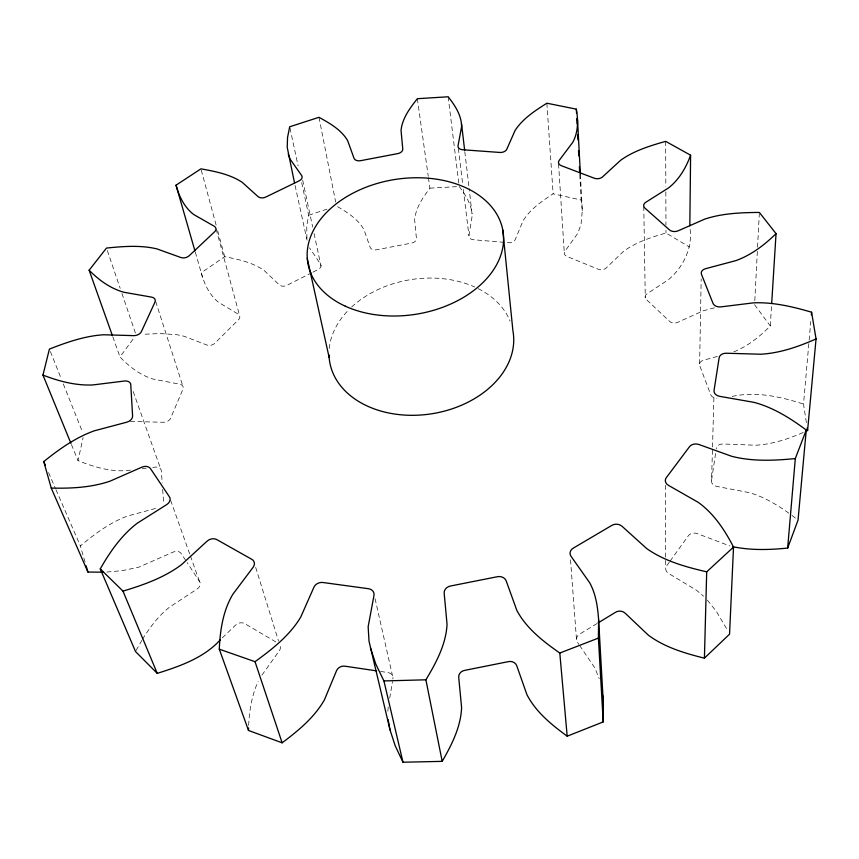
<?xml version="1.0" encoding="UTF-8"?>
<svg xmlns="http://www.w3.org/2000/svg" width="859" height="859" viewBox="0 0 859 859"><rect width="100%" height="100%" fill="white"/><g stroke="black" fill="none" stroke-linecap="round" stroke-linejoin="round"><path stroke-width="0.64" stroke-dasharray="4.29 3.22" d="M714.463 307.78L702.952 310.904L677.708 322.372A6.174 4.445 -0.2 0 1 669.172 320.987L646.698 299.823A6.077 4.338 -1.1 0 1 647.128 293.703L668.721 279.508C683.614 266.773 693.202 246.963 689.809 227.109M580.405 174.517L582.305 210.605L580.995 224.725L577.742 233.337L564.964 251.236A5.863 4.091 -4 0 0 567.509 256.658L597.853 269.06A5.927 4.166 -2.9 0 0 606.164 268.019L623.28 251.558C635.81 242.152 651.101 237.331 665.972 233.004L689.594 247.081M699.623 363.765L701.169 278.96M788.852 513.188C776.708 504.523 763.587 496.674 749.123 492.604L716.814 486.43A6.775 5.283 3.8 0 1 711.585 480.031L713.979 395.194M248.67 725.404C249.368 710.404 251.859 695.221 258.14 681.477M754.793 300.693L757.498 248.552M757.563 247.209L759.302 213.784M733.811 351.868C747.781 346.209 759.828 336.631 770.276 325.926L771.618 304.526M806.376 422.585L803.519 404.095L809.017 341.506M809.135 340.175L810.778 321.534M711.585 480.031L715.901 451.426M388.193 706.978L387.645 714.237M389.707 698.099L392.52 681.595M504.147 242.345L473.932 239.779A5.734 3.951 -7 0 1 468.939 235.677L472.214 215.555L469.164 188.658M130.428 470.131C112.529 472.74 94.501 467.167 78.029 460.649L83.108 437.542M301.702 182.72L308.671 215.244L306.749 225.831L306.964 239.64M136.119 650.413L141.799 640.438M142.465 639.343C149.853 627.414 158.453 615.882 169.556 607.13L197.141 589.006A6.84 5.379 -22.1 0 0 199.277 581.081L187.198 562.666M261.963 675.088L279.25 650.854A7.055 5.82 -21 0 0 279.712 644.862M669.333 562.173L666.981 565.415A7.012 5.734 3.4 0 0 668.624 573.447L696.574 590.305L703.575 596.21M670.106 561.088L688.07 536.166A6.936 5.573 3.8 0 1 697.229 533.6L729.871 545.97M130.396 421.458L163.414 422.263A6.238 4.531 -18.6 0 0 170.801 417.753L182.742 389.685A6.142 4.402 -17.7 0 0 179.724 384.177L153.45 379.163C140.382 375.319 129.237 366.675 119.97 356.936L134.552 337.115M428.426 177.652L429.908 188.175C422.918 197.495 415.67 207.857 414.65 219.807L416.432 238.523A5.702 3.919 -8.9 0 1 411.139 243.161L377.026 249.701A5.712 3.93 -10 0 1 370.186 247.392L363.905 229.525C357.827 218.809 346.811 212.033 336.438 206.01M222.341 637.85L235.613 625.084A6.99 5.669 -21.8 0 1 245.244 623.935L277.36 642.822M85.052 562.108L80.392 545.948C94.619 533.965 109.941 522.53 127.551 516.044L156.864 508.088M311.849 272.722L287.314 285.102A5.798 4.016 -13 0 1 279.368 284.909L264.121 270.456C252.546 262.371 238.297 259.343 224.682 256.669L201.242 272.808C204.27 283.878 209.403 295.131 218.637 302.368L238.168 314.147A5.906 4.134 -14.9 0 1 238.115 320.106L215.169 342.902A5.981 4.22 -15.9 0 1 206.976 345.05L183.966 336.223L176.75 334.688L159.838 333.55L142.938 334.312M582.305 210.605L581.135 200.007L553.121 193.801C541.911 201.178 530.218 209.145 523.056 220.795L515.239 239.597A5.766 3.984 -5.9 0 1 508.088 242.689L505.457 242.463M596.984 623.57L580.029 633.888A7.151 6.088 -0.8 0 0 577.42 642.21L578.88 644.357M313.009 272.131L317.68 269.769A5.755 3.973 -11.9 0 0 320.568 264.153L309.476 247.8M803.186 432.507C788.025 439.024 771.973 444.447 755.362 445.22L723.085 443.985A6.679 5.111 3.4 0 0 716.288 448.827M308.671 215.244L327.601 208.952M717.319 356.464L703.628 360.179A6.367 4.682 1.5 0 0 699.956 366.181L710.479 394.141A6.475 4.832 2.2 0 0 716.932 398.211M732.201 396.418C756.167 391.124 780.681 396.729 803.519 404.095M142.24 468.692L146.18 468.209M152.73 467.414L155.361 467.092A6.432 4.778 -20.2 0 1 161.363 471.258L162.201 482.962M106.827 572.051L122.375 570.634L138.643 567.23L173.078 552.122A6.743 5.218 -21.9 0 1 181.507 554.001L186.489 561.582M429.908 188.175L456.548 186.65M380.537 671.459L387.012 672.414A7.162 6.142 -15.7 0 1 392.95 679.05M791.966 515.411L797.023 519.373M707.354 600.108L716.288 611.275L727.852 630.796M459.211 186.5C465.342 194.499 470.872 203.594 472.117 213.784M754.578 304.709L770.276 325.926M579.61 645.442L594.933 668.034L599.228 678.685M48.544 472.568L55.438 488.47M55.975 489.694L80.392 545.948M71.426 444.522L78.029 460.649M50.402 351.589L61.322 378.969M63.308 383.952L82.679 432.485M133.188 391.532L160.644 468.896M112.819 336.825L119.97 356.936M170.64 500.378L189.946 554.646M190.397 555.913L200.276 583.68M107.343 250.581L120.206 288.388M121.924 293.434L135.658 333.764M155.694 301.509L183.235 387.312M255.692 567.434L278.531 641.061M195.315 252.192L202.531 277.253M201.264 170.136L216.296 225.67M217.692 230.835L224.682 256.669M216.167 229.256L239.65 315.844M375.061 598.691L392.542 675.893M295.088 185.48L307.028 240.155M302.669 180.111L312.676 227.044M314.072 233.562L321.03 266.15M289.988 128.066L298.073 165.798M318.979 117.318L335.676 202.101M417.345 98.71L428.244 176.331M448.151 96.777L458.878 183.858M458.362 148.403L462.69 184.105M463.334 189.399L468.939 235.677M464.805 151.635L469.014 187.337M570.526 559.843L576.464 639.171M162.662 489.458L163.5 501.162A6.55 4.929 -20.9 0 1 163.135 503.825M546.872 103.209L553.121 193.801M558.543 163.897L564.331 253.33M579.793 174.624L581.135 200.007M643.778 206.482L645.27 297.848M665.371 485.314L665.714 568.175M665.671 141.348L665.822 186.51M665.843 191.825L665.95 225.037M665.961 230.341L665.972 233.004M329.222 348.529A92.922 67.893 -9.1 0 1 348.829 309.723M351.632 307.017A92.922 67.893 -9.1 0 1 474.694 286.992M478.216 288.667A92.922 67.893 -9.1 0 1 510.074 321.116"/><path stroke-width="1.29" d="M689.831 225.777L690.604 155.211L665.671 141.348C650.048 145.794 633.985 150.69 620.627 160.279L602.546 176.911A6.26 4.166 -3.5 0 1 593.773 178.028L561.797 165.873A6.185 4.091 -4.4 0 1 559.134 160.472L572.663 142.454C578.332 132.436 578.279 120.206 576.335 109.157L546.872 103.209C535.146 110.639 522.83 118.563 515.11 130.407L506.789 149.262A6.077 3.984 -6.2 0 1 499.229 152.408L463.28 149.799A6.045 3.941 -7.2 0 1 458.04 145.751L461.584 126.703C461.648 115.385 454.905 105.324 448.151 96.777L417.345 98.71C410.033 107.976 402.27 118.263 401.046 130.385L402.764 149.047A6.013 3.919 -8.9 0 1 397.148 153.729L361.199 160.569A6.013 3.919 -9.9 0 1 354.037 158.314L347.605 140.522C341.184 129.73 329.684 123.191 318.979 117.318L289.708 126.767L287.561 137.343L287.207 147.265L294.519 182.881M598.111 622.882L615.065 612.564A7.119 5.981 1.3 0 1 625.094 613.133L648.255 635.091C664.662 647.332 684.806 653.28 704.412 658.155L706.699 571.847L733.522 547.076C724.813 530.186 713.926 513.564 698.26 502.375L668.442 485.335A7.473 5.852 1.8 0 1 666.691 477.153L689.154 447.174A7.387 5.68 2.3 0 1 698.904 444.49L731.739 456.312C752.452 461.627 774.217 460.639 795.305 458.566L806.257 430.048C790.463 418.279 773.283 407.488 754.084 402.377L719.692 396.343A7.205 5.358 2.4 0 1 714.13 389.889L719.08 358.192A7.087 5.186 2.1 0 1 726.284 353.232L760.591 354.23C779.897 353.189 798.505 346.682 816.05 338.918L811.594 312.214C792.825 306.695 773.325 302.067 753.622 302.83L720.862 306.888A6.872 4.875 1.1 0 1 712.841 302.905L701.653 274.773A6.743 4.724 0.4 0 1 705.529 268.695L735.841 260.631C751.206 255.134 764.489 244.965 776.042 233.648L759.367 212.441C741.049 212.56 722.301 213.3 704.767 219.099L678.062 230.846A6.528 4.467 -1 0 1 669.043 229.525L645.302 208.458A6.432 4.349 -1.9 0 1 645.753 202.305L668.57 187.885C679.125 179.671 686.073 167.612 690.604 155.211M376.661 670.879L345.586 666.283A7.14 6.056 -18.2 0 0 336.556 670.664L324.444 699.806C314.394 717.512 298.191 730.773 282.139 742.82L248.498 730.461L248.584 727.938M288.259 154.233L290.17 159.248L301.638 175.504A6.067 3.962 -11.7 0 1 298.545 181.152L266.408 196.754A6.11 4.016 -12.6 0 1 258.044 196.625L242.184 182.301C229.954 174.227 215.104 171.403 200.92 168.847L176.041 185.19C179.059 196.324 184.427 207.588 193.898 214.632L214.278 226.271A6.228 4.134 -14.4 0 1 214.138 232.241L189.624 255.327A6.314 4.231 -15.3 0 1 180.97 257.55L156.864 248.874C140.382 244.976 123.159 246.361 106.484 248.068L89.132 270.209C98.828 280.055 110.521 288.603 124.007 292.285L151.635 297.128A6.496 4.424 -16.9 0 1 154.727 302.647L141.671 331.037A6.604 4.553 -17.7 0 1 133.8 335.644L103.66 334.763C84.858 335.933 66.798 342.269 49.403 349.098L42.95 375.082C58.702 381.192 75.549 385.659 92.568 384.972L124.523 381.02A6.818 4.821 -19.1 0 1 130.804 385.186L132.565 415.466A6.947 4.982 -19.7 0 1 126.778 422.188L94.254 430.831C75.56 437.521 59.121 449.225 43.766 461.562L51.239 488.073C70.996 488.556 91.269 487.59 110.113 481.137L141.853 467.178A7.162 5.294 -20.5 0 1 150.755 469.025L169.169 496.47A7.269 5.476 -20.6 0 1 166.775 504.566L137.193 523.26C121.473 535.264 109.973 551.886 100.256 568.894L122.987 591.121C143.496 584.968 164.284 577.624 181.56 564.631L207.094 541.149A7.441 5.788 -20.2 0 1 217.348 539.903L251.247 559.005A7.527 5.959 -19.5 0 1 253.158 567.23L232.789 594.353C222.996 610.781 220.097 630.356 219.292 649.168L255.026 661.688C272.206 649.232 289.633 635.606 300.704 617.159L313.954 587.148A7.624 6.196 -16.9 0 1 323.628 582.595L367.716 588.608A7.656 6.292 -14.6 0 1 373.987 595.384L368.157 626.726L369.016 641.201L390.029 729.957L395.226 745.827L402.978 762.223L442.192 761.364C451.684 744.903 460.8 727.004 461.605 707.655L458.706 677.279A7.183 6.217 -9.8 0 1 465.224 670.267L507.83 661.752A7.183 6.206 -6.2 0 1 516.731 665.671L526.889 694.566C535.833 712.036 551.65 724.803 567.187 736.184L603.222 721.914L603.383 703.993L598.616 619.65C597.714 607.012 595.867 593.956 589.671 582.724L571.042 556.342A7.634 6.238 -2.1 0 1 573.855 547.795L611.286 525.719A7.591 6.12 -0.2 0 1 621.98 526.223L646.687 548.557C664.383 561.11 685.836 566.972 706.699 571.847M603.222 721.914L598.401 638.097L598.616 619.65M733.522 547.076L729.549 634.189L704.412 658.155M771.704 303.195L776.042 233.648M732.995 546.743C750.959 550.426 769.503 549.932 787.66 548.063L795.305 458.566M811.358 314.877L811.594 312.214M806.257 430.048L798.032 520.157L787.66 548.063M805.388 431.508L807.6 430.509L816.05 338.918M442.192 761.364L425.892 679.802C436.061 662.901 446.014 644.454 447.045 624.332L444.167 593.118A7.677 6.378 -9.6 0 1 451.168 585.881L496.685 576.861A7.667 6.367 -6.7 0 1 506.166 580.824L516.86 610.448C526.481 628.552 543.35 641.48 559.8 653.044L567.187 736.184M220.452 639.665C204.045 657.876 179.96 666.208 157.251 673.37L135.507 651.53L100.256 568.894M559.8 653.044L598.401 638.097M370.39 647.75L375.791 664.071L383.93 680.94L425.892 679.802M103.016 572.169L87.929 572.062L51.239 488.073M43.766 461.562L45.355 465.234M122.987 591.121L157.251 673.37M42.95 375.082L70.91 443.287M219.292 649.168L248.498 730.461M89.132 270.209L112.379 335.568M255.026 661.688L282.139 742.82M86.125 565.845L87.929 572.062M176.041 185.19L194.939 250.903M383.93 680.94L402.978 762.223M307.264 258.387L329.137 357.441M390.029 729.957L388.128 719.649M807.192 427.868L807.6 430.509M461.541 123.868L464.655 150.314M502.773 229.965L512.92 330.876A92.922 67.893 -9.1 0 1 428.469 414.253A92.922 67.893 -9.1 0 1 328.997 354.917M602.621 695.124L603.383 703.993M577.527 119.712L580.405 174.517M576.335 109.157L576.55 113.163M576.829 118.51L577.108 123.846M577.678 134.541L577.957 139.888M578.526 150.572L578.805 155.919M579.374 166.603L579.653 171.95M345.318 306.191A98.871 68.205 -9.1 0 0 502.708 247.983A98.871 68.205 -9.1 0 0 368.082 186.457A98.871 68.205 -9.1 0 0 345.318 306.191"/></g></svg>
